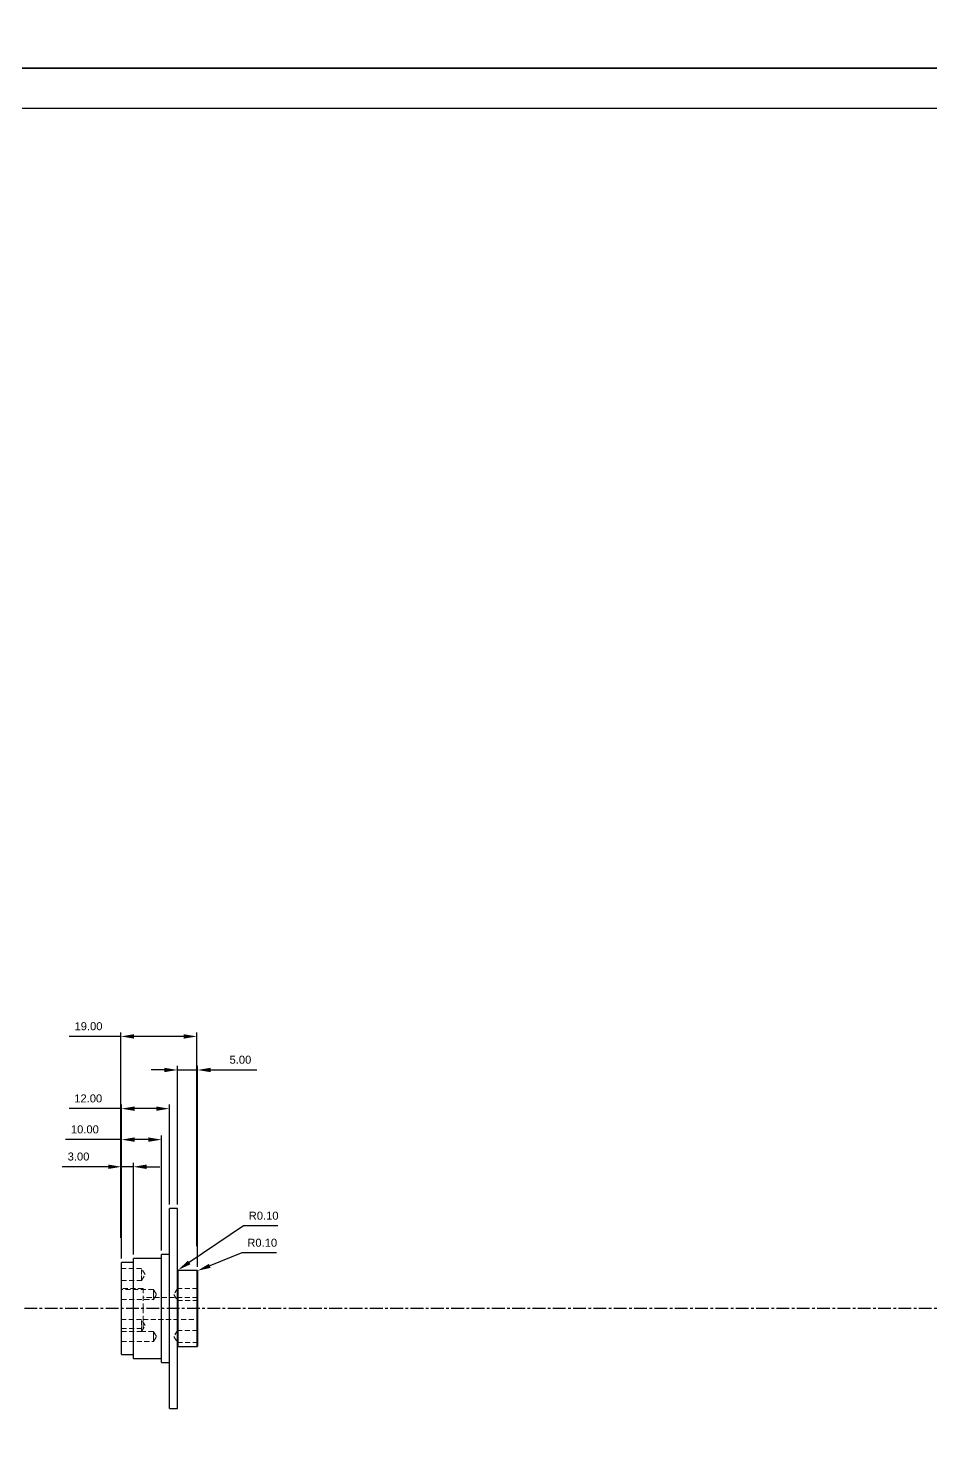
# Model space of a CAD drawing. Header units: millimetres. Extents: x 0 to 7560, y -1188 to 891.
# Drawn here: x 2074.1 to 2299.6, y -936.7 to -583.8 of the extents above; entities that cross this region are included whole.
import ezdxf

# ---------------------------------------------------------------- set-up
doc = ezdxf.new("R2010")
doc.units = ezdxf.units.MM
doc.header["$PDSIZE"] = -1
doc.linetypes.add('CENTER', pattern=[10.16, 6.35, -1.27, 1.27, -1.27])
doc.linetypes.add('HIDDEN', pattern=[1.905, 1.27, -0.635])
doc.layers.get('0').update_dxf_attribs({"lineweight": 50})
doc.layers.add('중심선', color=1, linetype='CENTER', lineweight=25)
doc.layers.add('치수선', color=6, linetype='Continuous', lineweight=18)
doc.styles.get("Standard").update_dxf_attribs({"font": 'arial.ttf', "height": 2})
doc.dimstyles.new('ISO-25', dxfattribs={"dimtxt": 2.5, "dimasz": 2.5, "dimexe": 1.25, "dimexo": 0.625, "dimtad": 1, "dimtxsty": 'Standard', "dimcen": 2.5, "dimadec": 0, "dimazin": 0, "dimtfac": 1, "dimtmove": 0, "dimatfit": 3, "dimfxl": 1, "dimarcsym": 0})

# ---------------------------------------------------------------- blocks, each defined once
blk = doc.blocks.new('*D404')
at = {"layer": 'Defpoints', "color": 0, "ltscale": 0.5, "transparency": 16777216}
for p in [(2116.28, -835.72), (2097.28, -887.05), (2116.28, -889.15)]:
    blk.add_point(p, dxfattribs=at)
at = {"layer": '치수선', "color": 0, "lineweight": -2, "ltscale": 0.5, "transparency": 16777216}
for p, q in [((2097.28, -835.72), (2084.37, -835.72)), ((2097.28, -886.05), (2097.28, -834.72)), ((2112.98, -835.72), (2100.58, -835.72)), ((2116.28, -888.15), (2116.28, -834.72))]:
    blk.add_line(p, q, dxfattribs=at)
at = {"layer": '치수선', "color": 0, "ltscale": 0.5, "transparency": 16777216}
for points in [[(2100.58, -835.17), (2100.58, -836.27), (2097.28, -835.72)], [(2112.98, -835.17), (2112.98, -836.27), (2116.28, -835.72)]]:
    blk.add_solid(points, dxfattribs=at)
at = {"layer": '치수선', "color": 0, "ltscale": 0.5, "transparency": 16777216, "insert": (2089.17, -833.18), "char_height": 2, "attachment_point": 5}
blk.add_mtext('19.00', dxfattribs=at)
blk = doc.blocks.new('*D436')
at = {"layer": 'Defpoints', "color": 0, "ltscale": 0.5, "transparency": 16777216}
for p in [(2097.4, -868.29), (2097.4, -892.21), (2100.4, -891.21)]:
    blk.add_point(p, dxfattribs=at)
at = {"layer": '치수선', "color": 0, "lineweight": -2, "ltscale": 0.5, "transparency": 16777216}
for p, q in [((2097.4, -891.21), (2097.4, -867.29)), ((2100.4, -890.21), (2100.4, -867.29)), ((2094.1, -868.29), (2082.56, -868.29)), ((2100.4, -868.29), (2097.4, -868.29)), ((2103.7, -868.29), (2107.01, -868.29))]:
    blk.add_line(p, q, dxfattribs=at)
at = {"layer": '치수선', "color": 0, "ltscale": 0.5, "transparency": 16777216}
for points in [[(2094.1, -867.74), (2094.1, -868.84), (2097.4, -868.29)], [(2103.7, -867.74), (2103.7, -868.84), (2100.4, -868.29)]]:
    blk.add_solid(points, dxfattribs=at)
at = {"layer": '치수선', "color": 0, "ltscale": 0.5, "transparency": 16777216, "insert": (2086.68, -865.74), "char_height": 2, "attachment_point": 5}
blk.add_mtext('3.00', dxfattribs=at)
blk = doc.blocks.new('*D437')
at = {"layer": 'Defpoints', "color": 0, "ltscale": 0.5, "transparency": 16777216}
for p in [(2107.4, -861.51), (2097.4, -892.21), (2107.4, -890.21)]:
    blk.add_point(p, dxfattribs=at)
at = {"layer": '치수선', "color": 0, "lineweight": -2, "ltscale": 0.5, "transparency": 16777216}
for p, q in [((2097.4, -891.21), (2097.4, -860.51)), ((2107.4, -889.21), (2107.4, -860.51)), ((2097.4, -861.51), (2083.46, -861.51)), ((2104.1, -861.51), (2100.7, -861.51))]:
    blk.add_line(p, q, dxfattribs=at)
at = {"layer": '치수선', "color": 0, "ltscale": 0.5, "transparency": 16777216}
for points in [[(2100.7, -860.95), (2100.7, -862.06), (2097.4, -861.51)], [(2104.1, -860.95), (2104.1, -862.06), (2107.4, -861.51)]]:
    blk.add_solid(points, dxfattribs=at)
at = {"layer": '치수선', "color": 0, "ltscale": 0.5, "transparency": 16777216, "insert": (2088.26, -858.96), "char_height": 2, "attachment_point": 5}
blk.add_mtext('10.00', dxfattribs=at)
blk = doc.blocks.new('*D438')
at = {"layer": 'Defpoints', "color": 0, "ltscale": 0.5, "transparency": 16777216}
for p in [(2097.4, -853.77), (2109.4, -878.71), (2097.4, -892.21)]:
    blk.add_point(p, dxfattribs=at)
at = {"layer": '치수선', "color": 0, "lineweight": -2, "ltscale": 0.5, "transparency": 16777216}
for p, q in [((2097.4, -853.77), (2084.3, -853.77)), ((2097.4, -891.21), (2097.4, -852.77)), ((2106.1, -853.77), (2100.7, -853.77)), ((2109.4, -877.71), (2109.4, -852.77))]:
    blk.add_line(p, q, dxfattribs=at)
at = {"layer": '치수선', "color": 0, "ltscale": 0.5, "transparency": 16777216}
for points in [[(2100.7, -853.22), (2100.7, -854.32), (2097.4, -853.77)], [(2106.1, -853.22), (2106.1, -854.32), (2109.4, -853.77)]]:
    blk.add_solid(points, dxfattribs=at)
at = {"layer": '치수선', "color": 0, "ltscale": 0.5, "transparency": 16777216, "insert": (2089.1, -851.22), "char_height": 2, "attachment_point": 5}
blk.add_mtext('12.00', dxfattribs=at)
blk = doc.blocks.new('*D439')
at = {"layer": 'Defpoints', "color": 0, "ltscale": 0.5, "transparency": 16777216}
for p in [(2111.5, -894.11), (2111.59, -894.05)]:
    blk.add_point(p, dxfattribs=at)
at = {"layer": '치수선', "color": 0, "lineweight": -2, "ltscale": 0.5, "transparency": 16777216}
for p, q in [((2127.86, -883.06), (2114.32, -892.2)), ((2136.48, -883.06), (2127.86, -883.06)), ((2111.5, -894.11), (2111.59, -894.05))]:
    blk.add_line(p, q, dxfattribs=at)
blk.add_arc((2111.5, -894.11), 0.1, 270, 34.0284, dxfattribs=at)
at = {"layer": '치수선', "color": 0, "ltscale": 0.5, "transparency": 16777216}
blk.add_solid([(2114.01, -891.75), (2114.63, -892.66), (2111.59, -894.05)], dxfattribs=at)
at = {"layer": '치수선', "color": 0, "ltscale": 0.5, "transparency": 16777216, "insert": (2132.93, -880.52), "char_height": 2, "attachment_point": 5}
blk.add_mtext('R0.10', dxfattribs=at)
blk = doc.blocks.new('*D440')
at = {"layer": 'Defpoints', "color": 0, "ltscale": 0.5, "transparency": 16777216}
for p in [(2116.3, -894.31), (2116.4, -894.27)]:
    blk.add_point(p, dxfattribs=at)
at = {"layer": '치수선', "color": 0, "lineweight": -2, "ltscale": 0.5, "transparency": 16777216}
for p, q in [((2127.5, -889.83), (2119.46, -893.04)), ((2136.13, -889.83), (2127.5, -889.83)), ((2116.3, -894.31), (2116.4, -894.27))]:
    blk.add_line(p, q, dxfattribs=at)
at = {"layer": '치수선', "color": 0, "ltscale": 0.5, "transparency": 16777216}
blk.add_solid([(2119.26, -892.53), (2119.67, -893.55), (2116.4, -894.27)], dxfattribs=at)
at = {"layer": '치수선', "color": 0, "ltscale": 0.5, "transparency": 16777216, "insert": (2132.58, -887.28), "char_height": 2, "attachment_point": 5}
blk.add_mtext('R0.10', dxfattribs=at)
blk = doc.blocks.new('*D421')
at = {"layer": 'Defpoints', "color": 0, "ltscale": 0.5, "transparency": 16777216}
for p in [(2111.4, -844.1), (2111.4, -878.71), (2116.4, -894.31)]:
    blk.add_point(p, dxfattribs=at)
at = {"layer": '치수선', "color": 0, "lineweight": -2, "ltscale": 0.5, "transparency": 16777216}
for p, q in [((2111.4, -877.71), (2111.4, -843.1)), ((2116.4, -893.31), (2116.4, -843.1)), ((2108.1, -844.1), (2104.8, -844.1)), ((2111.4, -844.1), (2116.4, -844.1)), ((2119.7, -844.1), (2131.24, -844.1))]:
    blk.add_line(p, q, dxfattribs=at)
at = {"layer": '치수선', "color": 0, "ltscale": 0.5, "transparency": 16777216}
for points in [[(2108.1, -843.55), (2108.1, -844.65), (2111.4, -844.1)], [(2119.7, -843.55), (2119.7, -844.65), (2116.4, -844.1)]]:
    blk.add_solid(points, dxfattribs=at)
at = {"layer": '치수선', "color": 0, "ltscale": 0.5, "transparency": 16777216, "insert": (2127.13, -841.55), "char_height": 2, "attachment_point": 5}
blk.add_mtext('5.00', dxfattribs=at)

msp = doc.modelspace()

# ---------------------------------------------------------------- linework, layer by layer
at = {"color": 7, "linetype": 'Continuous', "lineweight": 25}
for p, q in [((2111.403, -878.706), (2109.403, -878.706)), ((2109.403, -903.706), (2109.403, -878.706)), ((2111.403, -903.706), (2111.403, -878.706)), ((2100.403, -892.206), (2097.403, -892.206)), ((2097.403, -903.706), (2097.403, -892.206)), ((2107.403, -891.206), (2100.403, -891.206)), ((2100.403, -903.706), (2100.403, -891.206)), ((2109.403, -890.206), (2107.403, -890.206)), ((2107.403, -903.706), (2107.403, -890.206)), ((2116.303, -894.206), (2111.503, -894.206)), ((2111.503, -894.206), (2111.503, -903.706)), ((2116.303, -913.206), (2116.303, -894.206)), ((2116.403, -894.306), (2116.403, -913.106)), ((2097.403, -915.206), (2097.403, -903.706)), ((2100.403, -916.206), (2100.403, -903.706)), ((2107.403, -917.206), (2107.403, -903.706)), ((2109.403, -928.706), (2109.403, -903.706)), ((2111.403, -928.706), (2111.403, -903.706)), ((2111.503, -903.706), (2111.503, -913.206)), ((2111.503, -913.206), (2116.303, -913.206)), ((2097.403, -915.206), (2100.403, -915.206)), ((2100.403, -916.206), (2107.403, -916.206)), ((2107.403, -917.206), (2109.403, -917.206)), ((2109.403, -928.706), (2111.403, -928.706))]:
    msp.add_line(p, q, dxfattribs=at)
at = {"color": 7, "linetype": 'HIDDEN', "lineweight": 18}
for p, q in [((2102.403, -893.706), (2097.403, -893.706)), ((2102.403, -895.206), (2102.403, -893.706)), ((2103.304, -895.206), (2102.403, -893.706)), ((2102.403, -896.706), (2102.403, -895.206)), ((2102.403, -896.706), (2103.304, -895.206)), ((2111.503, -913.206), (2111.503, -894.206)), ((2116.303, -894.206), (2116.303, -903.706)), ((2097.403, -896.706), (2102.403, -896.706)), ((2102.803, -898.706), (2097.403, -898.706)), ((2105.403, -898.956), (2097.403, -898.956)), ((2102.803, -903.706), (2102.803, -898.706)), ((2105.403, -900.206), (2105.403, -898.956)), ((2106.154, -900.206), (2105.403, -898.956)), ((2111.403, -898.706), (2110.502, -900.206)), ((2116.403, -898.706), (2111.403, -898.706)), ((2097.403, -901.456), (2105.403, -901.456)), ((2116.403, -900.956), (2102.803, -900.956)), ((2105.403, -901.456), (2105.403, -900.206)), ((2105.403, -901.456), (2106.154, -900.206)), ((2110.502, -900.206), (2111.403, -901.706)), ((2111.403, -901.706), (2116.403, -901.706)), ((2102.403, -906.456), (2097.403, -906.456)), ((2102.403, -907.956), (2102.403, -906.456)), ((2103.304, -907.956), (2102.403, -906.456)), ((2102.803, -908.706), (2102.803, -903.706)), ((2102.803, -906.456), (2116.403, -906.456)), ((2116.303, -903.706), (2116.303, -913.206)), ((2097.403, -908.706), (2102.803, -908.706)), ((2097.403, -909.456), (2102.403, -909.456)), ((2102.403, -909.456), (2102.403, -907.956)), ((2102.403, -909.456), (2103.304, -907.956)), ((2105.403, -909.456), (2102.403, -909.456)), ((2105.403, -910.706), (2105.403, -909.456)), ((2106.154, -910.706), (2105.403, -909.456)), ((2111.403, -909.206), (2110.502, -910.706)), ((2116.403, -909.206), (2111.403, -909.206)), ((2097.403, -911.956), (2105.403, -911.956)), ((2105.403, -911.956), (2105.403, -910.706)), ((2105.403, -911.956), (2106.154, -910.706)), ((2110.502, -910.706), (2111.403, -912.206)), ((2111.403, -912.206), (2116.403, -912.206))]:
    msp.add_line(p, q, dxfattribs=at)
at = {"color": 7, "linetype": 'Continuous', "lineweight": 25}
for centre, start, end in [((2111.503, -894.106), 180, 270), ((2116.303, -894.306), 0, 90), ((2111.503, -913.306), 90, 180), ((2116.303, -913.106), 270, 0)]:
    msp.add_arc(centre, 0.1, start, end, dxfattribs=at)
at = {"layer": '중심선', "ltscale": 0.5}
msp.add_line((2340.483, -903.706), (1823.268, -903.706), dxfattribs=at)
at = {"layer": '중심선', "linetype": 'ByBlock', "ltscale": 0.5}
for points in [[(1680.146, 0.232), (2520.146, 0.232), (2520.146, -593.768), (1680.146, -593.768)], [(1680.146, -593.768), (2520.146, -593.768), (2520.146, -1187.768), (1680.146, -1187.768)], [(1690.146, -603.768), (2510.146, -603.768), (2510.146, -1177.768), (1690.146, -1177.768)]]:
    msp.add_lwpolyline(points, close=True, dxfattribs=at)

# ---------------------------------------------------------------- dimensions: what is measured, and where the dimension line sits
at = {"layer": '치수선', "ltscale": 0.5}
for base, p1, p2, picture, middle in [((2116.277, -835.725), (2097.277, -887.054), (2116.277, -889.154), '*D404', (2089.174, -835.725)), ((2097.403, -853.766), (2109.403, -878.706), (2097.403, -892.206), '*D438', (2089.098, -853.766)), ((2107.403, -861.505), (2097.403, -892.206), (2107.403, -890.206), '*D437', (2088.265, -861.505))]:
    dim = msp.add_linear_dim(base=base, p1=p1, p2=p2, angle=180, dimstyle='ISO-25', override={"dimtxt": 2, "dimasz": 3.302, "dimexe": 1, "dimexo": 1, "dimgap": 1.524, "dimtih": 1, "dimtoh": 1, "dimzin": 1, "dimdsep": 46, "dimcen": -10, "dimadec": 2, "dimtzin": 1}, dxfattribs=at)
    dim.commit()
    dim.dimension.update_dxf_attribs({"geometry": picture, "text_midpoint": middle, "dimtype": 160})
dim = msp.add_linear_dim(base=(2111.403, -844.098), p1=(2116.403, -894.306), p2=(2111.403, -878.706), dimstyle='ISO-25', override={"dimtxt": 2, "dimasz": 3.302, "dimexe": 1, "dimexo": 1, "dimgap": 1.524, "dimtih": 1, "dimtoh": 1, "dimzin": 1, "dimdsep": 46, "dimcen": -10, "dimadec": 2, "dimtzin": 1}, dxfattribs=at)
dim.commit()
dim.dimension.update_dxf_attribs({"geometry": '*D421', "text_midpoint": (2127.125, -844.098), "dimtype": 160})
dim = msp.add_linear_dim(base=(2097.403, -868.289), p1=(2100.403, -891.206), p2=(2097.403, -892.206), angle=180, dimstyle='ISO-25', override={"dimtxt": 2, "dimasz": 3.302, "dimexe": 1, "dimexo": 1, "dimgap": 1.524, "dimtih": 1, "dimtoh": 1, "dimzin": 1, "dimdsep": 46, "dimcen": -10, "dimadec": 2, "dimtzin": 1}, dxfattribs=at)
dim.commit()
dim.dimension.update_dxf_attribs({"geometry": '*D436', "text_midpoint": (2086.681, -865.744)})
for center, mpoint, picture, middle in [((2111.503, -894.106), (2111.586, -894.05), '*D439', (2132.931, -883.064)), ((2116.303, -894.306), (2116.396, -894.269), '*D440', (2132.58, -889.83))]:
    dim = msp.add_radius_dim(center=center, mpoint=mpoint, dimstyle='ISO-25', override={"dimtxt": 2, "dimasz": 3.302, "dimexe": 1, "dimexo": 1, "dimgap": 1.524, "dimtih": 1, "dimtoh": 1, "dimzin": 1, "dimdsep": 46, "dimcen": -10, "dimadec": 2, "dimtzin": 1}, dxfattribs=at)
    dim.commit()
    dim.dimension.update_dxf_attribs({"geometry": picture, "text_midpoint": middle, "dimtype": 164})

doc.saveas('drawing.dxf')
